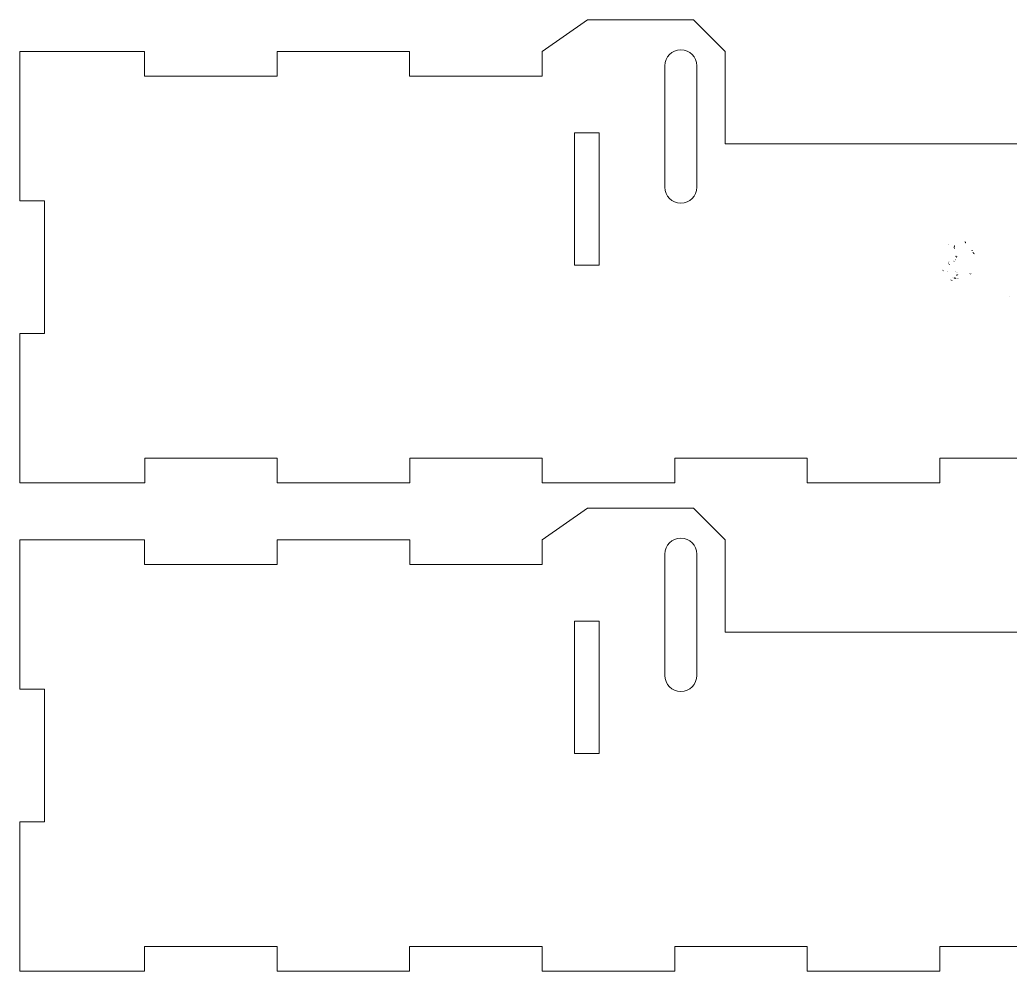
# Model space of a CAD drawing. Header units: inches. Extents: x -9.3 to 29, y -19 to 4.9.
# Drawn here: x -3.6 to 4.44, y -2.86 to 4.86 of the extents above; entities that cross this region are included whole.
import ezdxf

# ---------------------------------------------------------------- set-up
doc = ezdxf.new("R2010")
doc.units = ezdxf.units.IN
doc.header["$MEASUREMENT"] = 0
doc.layers.add('Layer 1', color=7, linetype='Continuous')
doc.layers.add('Layer 3', color=7, linetype='Continuous')

# ---------------------------------------------------------------- blocks, each defined once
blk = doc.blocks.new('block 94')
at = {"layer": 'Layer 3', "color": 7, "lineweight": 5, "true_color": 0xffffff}
blk.add_lwpolyline([(8.1663, 0.444), (9.2413, 0.444), (9.2413, 0.644), (10.3163, 0.644), (10.3163, 0.444), (11.3913, 0.444), (11.3913, 0.644), (12.4034, 0.644), (12.4034, -0.5691), (12.2034, -0.5691), (12.2034, -1.6441), (12.4034, -1.6441), (12.4034, -2.856), (11.3903, -2.856), (11.3903, -2.656), (10.3153, -2.656), (10.3153, -2.856), (9.2403, -2.856), (9.2403, -2.656), (8.1653, -2.656), (8.1653, -2.856), (7.0903, -2.856), (7.0903, -2.656), (6.0153, -2.656), (6.0153, -2.856), (4.9403, -2.856), (4.9403, -2.656), (3.8653, -2.656), (3.8653, -2.856), (2.7903, -2.856), (2.7903, -2.656), (1.7153, -2.656), (1.7153, -2.856), (0.6403, -2.856), (0.6403, -2.656), (-0.4347, -2.656), (-0.4347, -2.856), (-1.5097, -2.856), (-1.5097, -2.656), (-2.5847, -2.656), (-2.5847, -2.856), (-3.5966, -2.856), (-3.5966, -1.6441), (-3.3966, -1.6441), (-3.3966, -0.5691), (-3.5966, -0.5691), (-3.5966, 0.644), (-2.5847, 0.644), (-2.5847, 0.444), (-1.5097, 0.444), (-1.5097, 0.644), (-0.4337, 0.644), (-0.4337, 0.444), (0.6403, 0.444), (0.6403, 0.644), (1.0086, 0.9009), (1.8689, 0.9009), (2.1258, 0.644), (2.1258, -0.106), (6.6809, -0.106), (6.6809, 0.644), (6.9378, 0.9008), (7.7981, 0.9008), (8.1663, 0.644), (8.1663, 0.444)], dxfattribs=at)
blk = doc.blocks.new('block 95')
at = {"layer": 'Layer 3', "color": 7, "lineweight": 5, "true_color": 0xffffff}
blk.add_open_spline([(1.8955, -0.4565), (1.8955, -0.4565), (1.8955, 0.5278), (1.8955, 0.5278), (1.8955, 0.5995), (1.8373, 0.6577), (1.7656, 0.6577), (1.6938, 0.6577), (1.6357, 0.5995), (1.6357, 0.5278), (1.6357, 0.5278), (1.6357, -0.4565), (1.6357, -0.4565), (1.6357, -0.5282), (1.6938, -0.5864), (1.7656, -0.5864), (1.8373, -0.5864), (1.8955, -0.5282), (1.8955, -0.4565)], degree=3, knots=[0, 0, 0, 0, 1, 1, 1, 2, 2, 2, 3, 3, 3, 4, 4, 4, 5, 5, 5, 6, 6, 6, 6], dxfattribs=at)
blk = doc.blocks.new('block 96')
at = {"layer": 'Layer 3', "color": 7, "lineweight": 5, "true_color": 0xffffff}
blk.add_open_spline([(7.1711, -0.4565), (7.1711, -0.4565), (7.1711, 0.5278), (7.1711, 0.5278), (7.1711, 0.5995), (7.1129, 0.6577), (7.0412, 0.6577), (6.9694, 0.6577), (6.9113, 0.5995), (6.9113, 0.5278), (6.9113, 0.5278), (6.9113, -0.4565), (6.9113, -0.4565), (6.9113, -0.5282), (6.9694, -0.5864), (7.0412, -0.5864), (7.1129, -0.5864), (7.1711, -0.5282), (7.1711, -0.4565)], degree=3, knots=[0, 0, 0, 0, 1, 1, 1, 2, 2, 2, 3, 3, 3, 4, 4, 4, 5, 5, 5, 6, 6, 6, 6], dxfattribs=at)
blk = doc.blocks.new('block 97')
at = {"layer": 'Layer 3', "color": 7, "lineweight": 5, "true_color": 0xffffff}
blk.add_open_spline([(9.7688, -1.7092), (9.7688, -1.7092), (9.7688, -1.5108), (9.7688, -1.5108), (9.7947, -1.449), (9.8438, -1.3999), (9.9056, -1.374), (10.0359, -1.3192), (10.186, -1.3804), (10.2408, -1.5108), (10.2408, -1.5108), (10.2408, -1.7092), (10.2408, -1.7092), (10.2148, -1.7709), (10.1657, -1.82), (10.104, -1.846), (9.9736, -1.9008), (9.8235, -1.8395), (9.7688, -1.7092)], degree=3, knots=[0, 0, 0, 0, 1, 1, 1, 2, 2, 2, 3, 3, 3, 4, 4, 4, 5, 5, 5, 6, 6, 6, 6], dxfattribs=at)
blk = doc.blocks.new('block 93')
at = {"layer": 'Layer 3'}
for name in ['block 94', 'block 95', 'block 96', 'block 97']:
    blk.add_blockref(name, (0, 0), dxfattribs=at)
blk = doc.blocks.new('block 92')
at = {"layer": 'Layer 3'}
blk.add_blockref('block 93', (0, 0), dxfattribs=at)
blk = doc.blocks.new('block 99')
at = {"layer": 'Layer 3', "color": 7, "lineweight": 5, "true_color": 0xffffff}
for points in [[(1.1034, -1.0903), (1.1034, -0.0153), (0.9034, -0.0153), (0.9034, -1.0903), (1.1034, -1.0903)], [(7.9034, -1.1022), (7.9034, -0.0272), (7.7034, -0.0272), (7.7034, -1.1022), (7.9034, -1.1022)]]:
    blk.add_lwpolyline(points, dxfattribs=at)
blk = doc.blocks.new('block 91')
at = {"layer": 'Layer 3'}
for name in ['block 92', 'block 99']:
    blk.add_blockref(name, (0, 0), dxfattribs=at)
blk = doc.blocks.new('block 109')
at = {"layer": 'Layer 3', "color": 7, "lineweight": 5, "true_color": 0xffffff}
blk.add_lwpolyline([(3.8659, 1.3056), (4.9409, 1.3056)], dxfattribs=at)
blk = doc.blocks.new('block 110')
at = {"layer": 'Layer 3', "color": 7, "lineweight": 5, "true_color": 0xffffff}
blk.add_lwpolyline([(3.8659, 1.1056), (3.8659, 1.3056)], dxfattribs=at)
blk = doc.blocks.new('block 111')
at = {"layer": 'Layer 3', "color": 7, "lineweight": 5, "true_color": 0xffffff}
blk.add_lwpolyline([(2.7909, 1.1056), (3.8659, 1.1056)], dxfattribs=at)
blk = doc.blocks.new('block 112')
at = {"layer": 'Layer 3', "color": 7, "lineweight": 5, "true_color": 0xffffff}
blk.add_lwpolyline([(2.7909, 1.3056), (2.7909, 1.1056)], dxfattribs=at)
blk = doc.blocks.new('block 113')
at = {"layer": 'Layer 3', "color": 7, "lineweight": 5, "true_color": 0xffffff}
blk.add_lwpolyline([(1.7159, 1.3056), (2.7909, 1.3056)], dxfattribs=at)
blk = doc.blocks.new('block 114')
at = {"layer": 'Layer 3', "color": 7, "lineweight": 5, "true_color": 0xffffff}
blk.add_lwpolyline([(1.7159, 1.1056), (1.7159, 1.3056)], dxfattribs=at)
blk = doc.blocks.new('block 115')
at = {"layer": 'Layer 3', "color": 7, "lineweight": 5, "true_color": 0xffffff}
blk.add_lwpolyline([(0.6409, 1.1056), (1.7159, 1.1056)], dxfattribs=at)
blk = doc.blocks.new('block 116')
at = {"layer": 'Layer 3', "color": 7, "lineweight": 5, "true_color": 0xffffff}
blk.add_lwpolyline([(1.8684, 4.8624), (1.0081, 4.8624)], dxfattribs=at)
blk = doc.blocks.new('block 138')
at = {"layer": 'Layer 3', "color": 7, "lineweight": 5, "true_color": 0xffffff}
blk.add_lwpolyline([(-1.5091, 1.3056), (-1.5091, 1.1056)], dxfattribs=at)
blk = doc.blocks.new('block 139')
at = {"layer": 'Layer 3', "color": 7, "lineweight": 5, "true_color": 0xffffff}
blk.add_lwpolyline([(-2.5841, 1.3056), (-1.5091, 1.3056)], dxfattribs=at)
blk = doc.blocks.new('block 140')
at = {"layer": 'Layer 3', "color": 7, "lineweight": 5, "true_color": 0xffffff}
blk.add_lwpolyline([(-2.5841, 1.1056), (-2.5841, 1.3056)], dxfattribs=at)
blk = doc.blocks.new('block 141')
at = {"layer": 'Layer 3', "color": 7, "lineweight": 5, "true_color": 0xffffff}
blk.add_lwpolyline([(-3.5972, 1.1056), (-2.5841, 1.1056)], dxfattribs=at)
blk = doc.blocks.new('block 142')
at = {"layer": 'Layer 3', "color": 7, "lineweight": 5, "true_color": 0xffffff}
blk.add_lwpolyline([(-3.5972, 2.3175), (-3.5972, 1.1056)], dxfattribs=at)
blk = doc.blocks.new('block 143')
at = {"layer": 'Layer 3', "color": 7, "lineweight": 5, "true_color": 0xffffff}
blk.add_lwpolyline([(-3.3972, 2.3175), (-3.5972, 2.3175)], dxfattribs=at)
blk = doc.blocks.new('block 144')
at = {"layer": 'Layer 3', "color": 7, "lineweight": 5, "true_color": 0xffffff}
blk.add_lwpolyline([(-3.3972, 3.3925), (-3.3972, 2.3175)], dxfattribs=at)
blk = doc.blocks.new('block 145')
at = {"layer": 'Layer 3', "color": 7, "lineweight": 5, "true_color": 0xffffff}
blk.add_lwpolyline([(-3.5972, 3.3925), (-3.3972, 3.3925)], dxfattribs=at)
blk = doc.blocks.new('block 146')
at = {"layer": 'Layer 3', "color": 7, "lineweight": 5, "true_color": 0xffffff}
blk.add_lwpolyline([(-3.5972, 4.6056), (-3.5972, 3.3925)], dxfattribs=at)
blk = doc.blocks.new('block 147')
at = {"layer": 'Layer 3', "color": 7, "lineweight": 5, "true_color": 0xffffff}
blk.add_lwpolyline([(-2.5851, 4.6056), (-3.5972, 4.6056)], dxfattribs=at)
blk = doc.blocks.new('block 148')
at = {"layer": 'Layer 3', "color": 7, "lineweight": 5, "true_color": 0xffffff}
blk.add_lwpolyline([(-2.5851, 4.4056), (-2.5851, 4.6056)], dxfattribs=at)
blk = doc.blocks.new('block 149')
at = {"layer": 'Layer 3', "color": 7, "lineweight": 5, "true_color": 0xffffff}
blk.add_lwpolyline([(-1.5101, 4.4056), (-2.5851, 4.4056)], dxfattribs=at)
blk = doc.blocks.new('block 150')
at = {"layer": 'Layer 3', "color": 7, "lineweight": 5, "true_color": 0xffffff}
blk.add_lwpolyline([(-1.5101, 4.6056), (-1.5101, 4.4056)], dxfattribs=at)
blk = doc.blocks.new('block 151')
at = {"layer": 'Layer 3', "color": 7, "lineweight": 5, "true_color": 0xffffff}
blk.add_lwpolyline([(-0.4351, 4.6056), (-1.5101, 4.6056)], dxfattribs=at)
blk = doc.blocks.new('block 152')
at = {"layer": 'Layer 3', "color": 7, "lineweight": 5, "true_color": 0xffffff}
blk.add_lwpolyline([(0.6409, 1.3056), (0.6409, 1.1056)], dxfattribs=at)
blk = doc.blocks.new('block 153')
at = {"layer": 'Layer 3', "color": 7, "lineweight": 5, "true_color": 0xffffff}
blk.add_lwpolyline([(-0.4341, 1.3056), (0.6409, 1.3056)], dxfattribs=at)
blk = doc.blocks.new('block 154')
at = {"layer": 'Layer 3', "color": 7, "lineweight": 5, "true_color": 0xffffff}
blk.add_lwpolyline([(-0.4341, 1.1056), (-0.4341, 1.3056)], dxfattribs=at)
blk = doc.blocks.new('block 155')
at = {"layer": 'Layer 3', "color": 7, "lineweight": 5, "true_color": 0xffffff}
blk.add_lwpolyline([(-1.5091, 1.1056), (-0.4341, 1.1056)], dxfattribs=at)
blk = doc.blocks.new('block 156')
at = {"layer": 'Layer 3', "color": 7, "lineweight": 5, "true_color": 0xffffff}
blk.add_lwpolyline([(1.0081, 4.8624), (0.6399, 4.6056)], dxfattribs=at)
blk = doc.blocks.new('block 157')
at = {"layer": 'Layer 3', "color": 7, "lineweight": 5, "true_color": 0xffffff}
blk.add_lwpolyline([(-0.4351, 4.4056), (-0.4351, 4.6056)], dxfattribs=at)
blk = doc.blocks.new('block 158')
at = {"layer": 'Layer 3', "color": 7, "lineweight": 5, "true_color": 0xffffff}
blk.add_lwpolyline([(0.6399, 4.4056), (-0.4351, 4.4056)], dxfattribs=at)
blk = doc.blocks.new('block 159')
at = {"layer": 'Layer 3', "color": 7, "lineweight": 5, "true_color": 0xffffff}
blk.add_lwpolyline([(0.6399, 4.6056), (0.6399, 4.4056)], dxfattribs=at)
blk = doc.blocks.new('block 161')
at = {"layer": 'Layer 3', "color": 7, "lineweight": 5, "true_color": 0xffffff}
blk.add_lwpolyline([(2.1253, 4.6056), (1.8684, 4.8624)], dxfattribs=at)
blk = doc.blocks.new('block 163')
at = {"layer": 'Layer 3', "color": 7, "lineweight": 5, "true_color": 0xffffff}
blk.add_lwpolyline([(1.895, 3.5051), (1.895, 4.4894)], dxfattribs=at)
blk = doc.blocks.new('block 165')
at = {"layer": 'Layer 3', "color": 7, "lineweight": 5, "true_color": 0xffffff}
blk.add_lwpolyline([(2.1253, 3.8556), (6.6804, 3.8556)], dxfattribs=at)
blk = doc.blocks.new('block 166')
at = {"layer": 'Layer 3', "color": 7, "lineweight": 5, "true_color": 0xffffff}
blk.add_lwpolyline([(2.1253, 4.6056), (2.1253, 3.8556)], dxfattribs=at)
blk = doc.blocks.new('block 168')
at = {"layer": 'Layer 3', "color": 7, "lineweight": 5, "true_color": 0xffffff}
blk.add_lwpolyline([(1.6351, 4.4894), (1.6351, 3.5051)], dxfattribs=at)
blk = doc.blocks.new('block 170')
at = {"layer": 'Layer 3', "color": 7, "lineweight": 5, "true_color": 0xffffff}
blk.add_open_spline([(1.6351, 3.5051), (1.6351, 3.4334), (1.6933, 3.3752), (1.765, 3.3752), (1.8368, 3.3752), (1.895, 3.4334), (1.895, 3.5051)], degree=3, knots=[0, 0, 0, 0, 1, 1, 1, 2, 2, 2, 2], dxfattribs=at)
blk = doc.blocks.new('block 172')
at = {"layer": 'Layer 3', "color": 7, "lineweight": 5, "true_color": 0xffffff}
blk.add_open_spline([(1.895, 4.4894), (1.895, 4.5611), (1.8368, 4.6193), (1.765, 4.6193), (1.6933, 4.6193), (1.6351, 4.5611), (1.6351, 4.4894)], degree=3, knots=[0, 0, 0, 0, 1, 1, 1, 2, 2, 2, 2], dxfattribs=at)
blk = doc.blocks.new('block 101')
at = {"layer": 'Layer 3'}
for name in ['block 156', 'block 116', 'block 161', 'block 146', 'block 147', 'block 148', 'block 150', 'block 151', 'block 157', 'block 159', 'block 172', 'block 166', 'block 168', 'block 163', 'block 149', 'block 158', 'block 165', 'block 170', 'block 145', 'block 144', 'block 142', 'block 143', 'block 139', 'block 140', 'block 138', 'block 153', 'block 154', 'block 152', 'block 113', 'block 114', 'block 112', 'block 109', 'block 110', 'block 141', 'block 155', 'block 115', 'block 111']:
    blk.add_blockref(name, (0, 0), dxfattribs=at)
blk = doc.blocks.new('block 174')
at = {"layer": 'Layer 3', "color": 7, "lineweight": 5, "true_color": 0xffffff}
for points in [[(1.1023, 2.8713), (1.1023, 3.9463), (0.9023, 3.9463), (0.9023, 2.8713), (1.1023, 2.8713)], [(7.9023, 2.8594), (7.9023, 3.9344), (7.7023, 3.9344), (7.7023, 2.8594), (7.9023, 2.8594)]]:
    blk.add_lwpolyline(points, dxfattribs=at)
blk = doc.blocks.new('block 100')
at = {"layer": 'Layer 3'}
for name in ['block 101', 'block 174']:
    blk.add_blockref(name, (0, 0), dxfattribs=at)

msp = doc.modelspace()

# ---------------------------------------------------------------- hatches: boundary and pattern name
at = {"layer": 'Layer 1', "true_color": 0xffffff}
h = msp.add_hatch(color=7, dxfattribs=at)
h.dxf.hatch_style = 2
edge = h.paths.add_edge_path()
edge.add_spline(control_points=[(4.066, 3.0655), (4.0663, 3.0655), (4.0667, 3.0656), (4.0667, 3.0655), (4.0672, 3.0648), (4.0676, 3.0641), (4.0683, 3.063), (4.0688, 3.063), (4.0696, 3.063), (4.0703, 3.0629), (4.0711, 3.0627), (4.0719, 3.0624), (4.0726, 3.0622), (4.0737, 3.0631), (4.0748, 3.0639), (4.0763, 3.0651), (4.0777, 3.0603), (4.0801, 3.0564), (4.0798, 3.0516), (4.0784, 3.0494), (4.0763, 3.0496), (4.0742, 3.05), (4.0725, 3.0504), (4.0712, 3.0515), (4.071, 3.0535), (4.0709, 3.0543), (4.0705, 3.0552), (4.0699, 3.0557), (4.0673, 3.0578), (4.0668, 3.061), (4.0655, 3.0639), (4.0654, 3.0643), (4.0658, 3.065), (4.066, 3.0655)], knot_values=[0, 0, 0, 0, 1, 1, 1, 2, 2, 2, 3, 3, 3, 4, 4, 4, 5, 5, 5, 6, 6, 6, 7, 7, 7, 8, 8, 8, 9, 9, 9, 10, 10, 10, 11, 11, 11, 11], degree=3, periodic=0)
h = msp.add_hatch(color=7, dxfattribs=at)
h.dxf.hatch_style = 2
edge = h.paths.add_edge_path()
edge.add_spline(control_points=[(3.9345, 3.033), (3.9345, 3.0331), (3.9346, 3.0333), (3.9347, 3.0334), (3.9346, 3.0333), (3.9345, 3.0332), (3.9343, 3.0331), (3.9343, 3.0331), (3.9345, 3.033), (3.9345, 3.033)], knot_values=[0, 0, 0, 0, 1, 1, 1, 2, 2, 2, 3, 3, 3, 3], degree=3, periodic=0)
h = msp.add_hatch(color=7, dxfattribs=at)
h.dxf.hatch_style = 2
edge = h.paths.add_edge_path()
edge.add_spline(control_points=[(3.9345, 3.0382), (3.9349, 3.0387), (3.9352, 3.0393), (3.9357, 3.0396), (3.9371, 3.0406), (3.9384, 3.0415), (3.94, 3.0426), (3.9406, 3.0418), (3.9412, 3.0412), (3.9414, 3.0404), (3.9417, 3.0397), (3.9417, 3.0389), (3.9418, 3.0376), (3.9406, 3.0376), (3.9396, 3.0375), (3.9387, 3.0376), (3.9372, 3.0377), (3.9358, 3.0381), (3.9344, 3.0383), (3.9344, 3.0383), (3.9345, 3.0382), (3.9345, 3.0382)], knot_values=[0, 0, 0, 0, 1, 1, 1, 2, 2, 2, 3, 3, 3, 4, 4, 4, 5, 5, 5, 6, 6, 6, 7, 7, 7, 7], degree=3, periodic=0)
h = msp.add_hatch(color=7, dxfattribs=at)
h.dxf.hatch_style = 2
edge = h.paths.add_edge_path()
edge.add_spline(control_points=[(3.9582, 3.0479), (3.9576, 3.0479), (3.957, 3.0478), (3.9565, 3.048), (3.9562, 3.048), (3.9561, 3.0486), (3.956, 3.049), (3.9565, 3.0491), (3.9571, 3.0492), (3.9577, 3.0492), (3.9578, 3.0492), (3.958, 3.0485), (3.9582, 3.0479)], knot_values=[0, 0, 0, 0, 1, 1, 1, 2, 2, 2, 3, 3, 3, 4, 4, 4, 4], degree=3, periodic=0)
h = msp.add_hatch(color=7, dxfattribs=at)
h.dxf.hatch_style = 2
edge = h.paths.add_edge_path()
edge.add_spline(control_points=[(3.9857, 3.0024), (3.9842, 3.0031), (3.9827, 3.0039), (3.9813, 3.0046), (3.9803, 3.0088), (3.9793, 3.0128), (3.9783, 3.0169), (3.9793, 3.0203), (3.9803, 3.0237), (3.9816, 3.028), (3.9836, 3.0299), (3.9855, 3.0334), (3.9895, 3.0343), (3.9895, 3.0343), (3.9894, 3.0345), (3.9894, 3.0345), (3.9894, 3.0332), (3.9894, 3.0319), (3.9893, 3.0306), (3.9892, 3.0286), (3.989, 3.0265), (3.9888, 3.0242), (3.9875, 3.0203), (3.9861, 3.016), (3.9851, 3.0128), (3.9853, 3.0086), (3.9854, 3.0054), (3.9856, 3.0023), (3.9856, 3.0023), (3.9857, 3.0024), (3.9857, 3.0024)], knot_values=[0, 0, 0, 0, 1, 1, 1, 2, 2, 2, 3, 3, 3, 4, 4, 4, 5, 5, 5, 6, 6, 6, 7, 7, 7, 8, 8, 8, 9, 9, 9, 10, 10, 10, 10], degree=3, periodic=0)
h = msp.add_hatch(color=7, dxfattribs=at)
h.dxf.hatch_style = 2
edge = h.paths.add_edge_path()
edge.add_spline(control_points=[(3.9856, 3.0023), (3.986, 3.0018), (3.9865, 3.0014), (3.9869, 3.0009), (3.9869, 3.0009), (3.9871, 3.0011), (3.9871, 3.0011), (3.9866, 3.0015), (3.9862, 3.002), (3.9857, 3.0024), (3.9857, 3.0024), (3.9856, 3.0023), (3.9856, 3.0023)], knot_values=[0, 0, 0, 0, 1, 1, 1, 2, 2, 2, 3, 3, 3, 4, 4, 4, 4], degree=3, periodic=0)
h = msp.add_hatch(color=7, dxfattribs=at)
h.dxf.hatch_style = 2
edge = h.paths.add_edge_path()
edge.add_spline(control_points=[(3.9895, 3.0343), (3.9899, 3.0346), (3.9903, 3.0349), (3.9899, 3.0346), (3.9904, 3.0347), (3.9899, 3.0346), (3.9894, 3.0345), (3.9894, 3.0345), (3.9895, 3.0343), (3.9895, 3.0343)], knot_values=[0, 0, 0, 0, 1, 1, 1, 2, 2, 2, 3, 3, 3, 3], degree=3, periodic=0)
h = msp.add_hatch(color=7, dxfattribs=at)
h.dxf.hatch_style = 2
edge = h.paths.add_edge_path()
edge.add_spline(control_points=[(4.0396, 3.0421), (4.0395, 3.0421), (4.0394, 3.0422), (4.0392, 3.0422), (4.0393, 3.0421), (4.0394, 3.042), (4.0395, 3.0419), (4.0395, 3.0419), (4.0396, 3.0421), (4.0396, 3.0421)], knot_values=[0, 0, 0, 0, 1, 1, 1, 2, 2, 2, 3, 3, 3, 3], degree=3, periodic=0)
h = msp.add_hatch(color=7, dxfattribs=at)
h.dxf.hatch_style = 2
edge = h.paths.add_edge_path()
edge.add_spline(control_points=[(4.1355, 2.9889), (4.1336, 2.9877), (4.1321, 2.9867), (4.131, 2.986), (4.1269, 2.9868), (4.1234, 2.9875), (4.1198, 2.9883), (4.1197, 2.9888), (4.1197, 2.9894), (4.1196, 2.9903), (4.1227, 2.9916), (4.1258, 2.9929), (4.1291, 2.9943), (4.1314, 2.9931), (4.1337, 2.9922), (4.1355, 2.9889)], knot_values=[0, 0, 0, 0, 1, 1, 1, 2, 2, 2, 3, 3, 3, 4, 4, 4, 5, 5, 5, 5], degree=3, periodic=0)
h = msp.add_hatch(color=7, dxfattribs=at)
h.dxf.hatch_style = 2
edge = h.paths.add_edge_path()
edge.add_spline(control_points=[(4.1253, 3.0522), (4.1254, 3.0522), (4.1256, 3.0521), (4.1257, 3.0521), (4.1256, 3.0522), (4.1255, 3.0523), (4.1254, 3.0524), (4.1254, 3.0524), (4.1253, 3.0522), (4.1253, 3.0522)], knot_values=[0, 0, 0, 0, 1, 1, 1, 2, 2, 2, 3, 3, 3, 3], degree=3, periodic=0)
h = msp.add_hatch(color=7, dxfattribs=at)
h.dxf.hatch_style = 2
edge = h.paths.add_edge_path()
edge.add_spline(control_points=[(4.1443, 2.9602), (4.141, 2.9628), (4.138, 2.9651), (4.1352, 2.9676), (4.1331, 2.9694), (4.1326, 2.972), (4.1323, 2.9745), (4.1321, 2.9764), (4.1318, 2.9784), (4.1338, 2.98), (4.1351, 2.9794), (4.1364, 2.9787), (4.1377, 2.9782), (4.1388, 2.9777), (4.14, 2.9773), (4.1413, 2.9767), (4.1414, 2.9747), (4.1415, 2.9729), (4.1416, 2.9709), (4.1437, 2.9697), (4.1468, 2.97), (4.1479, 2.9666), (4.1475, 2.9645), (4.1475, 2.9619), (4.1443, 2.9602)], knot_values=[0, 0, 0, 0, 1, 1, 1, 2, 2, 2, 3, 3, 3, 4, 4, 4, 5, 5, 5, 6, 6, 6, 7, 7, 7, 8, 8, 8, 8], degree=3, periodic=0)
h = msp.add_hatch(color=7, dxfattribs=at)
h.dxf.hatch_style = 2
edge = h.paths.add_edge_path()
edge.add_spline(control_points=[(3.9011, 2.9153), (3.901, 2.9151), (3.901, 2.915), (3.9009, 2.9148), (3.901, 2.9149), (3.9011, 2.915), (3.9012, 2.9151), (3.9012, 2.9151), (3.9011, 2.9153), (3.9011, 2.9153)], knot_values=[0, 0, 0, 0, 1, 1, 1, 2, 2, 2, 3, 3, 3, 3], degree=3, periodic=0)
h = msp.add_hatch(color=7, dxfattribs=at)
h.dxf.hatch_style = 2
edge = h.paths.add_edge_path()
edge.add_spline(control_points=[(3.9463, 2.8753), (3.943, 2.8739), (3.9415, 2.8756), (3.9399, 2.877), (3.9365, 2.8799), (3.9352, 2.884), (3.9346, 2.8882), (3.9339, 2.8926), (3.9357, 2.8966), (3.9382, 2.9001), (3.9392, 2.9015), (3.9402, 2.9033), (3.9428, 2.903), (3.9426, 2.9022), (3.9427, 2.9015), (3.9424, 2.9011), (3.9414, 2.8999), (3.9403, 2.899), (3.9394, 2.8978), (3.9374, 2.8951), (3.9366, 2.8922), (3.9377, 2.8888), (3.9385, 2.8864), (3.9392, 2.884), (3.9417, 2.8821), (3.9438, 2.8818), (3.9463, 2.8816), (3.949, 2.8813), (3.9491, 2.8786), (3.9472, 2.8771), (3.9463, 2.8753)], knot_values=[0, 0, 0, 0, 1, 1, 1, 2, 2, 2, 3, 3, 3, 4, 4, 4, 5, 5, 5, 6, 6, 6, 7, 7, 7, 8, 8, 8, 9, 9, 9, 10, 10, 10, 10], degree=3, periodic=0)
h = msp.add_hatch(color=7, dxfattribs=at)
h.dxf.hatch_style = 2
edge = h.paths.add_edge_path()
edge.add_spline(control_points=[(3.9472, 2.9033), (3.9476, 2.9032), (3.9481, 2.9032), (3.9486, 2.9031), (3.9486, 2.903), (3.9486, 2.9029), (3.9486, 2.9028), (3.9481, 2.9029), (3.9476, 2.9029), (3.9471, 2.903), (3.9471, 2.9031), (3.9472, 2.9032), (3.9472, 2.9033)], knot_values=[0, 0, 0, 0, 1, 1, 1, 2, 2, 2, 3, 3, 3, 4, 4, 4, 4], degree=3, periodic=0)
h = msp.add_hatch(color=7, dxfattribs=at)
h.dxf.hatch_style = 2
edge = h.paths.add_edge_path()
edge.add_spline(control_points=[(3.9856, 2.8981), (3.9836, 2.8973), (3.982, 2.8968), (3.9808, 2.8963), (3.9787, 2.8968), (3.9772, 2.8974), (3.977, 2.8998), (3.9787, 2.901), (3.9804, 2.9022), (3.9821, 2.9034), (3.9848, 2.9028), (3.9852, 2.9009), (3.9856, 2.8981)], knot_values=[0, 0, 0, 0, 1, 1, 1, 2, 2, 2, 3, 3, 3, 4, 4, 4, 4], degree=3, periodic=0)
h = msp.add_hatch(color=7, dxfattribs=at)
h.dxf.hatch_style = 2
edge = h.paths.add_edge_path()
edge.add_spline(control_points=[(3.9819, 2.9108), (3.9803, 2.9093), (3.9795, 2.9087), (3.9786, 2.9078), (3.9781, 2.9086), (3.9776, 2.9092), (3.9777, 2.9096), (3.9782, 2.911), (3.9793, 2.9112), (3.9819, 2.9108)], knot_values=[0, 0, 0, 0, 1, 1, 1, 2, 2, 2, 3, 3, 3, 3], degree=3, periodic=0)
h = msp.add_hatch(color=7, dxfattribs=at)
h.dxf.hatch_style = 2
edge = h.paths.add_edge_path()
edge.add_spline(control_points=[(3.9942, 2.9216), (3.996, 2.9197), (3.9966, 2.9191), (3.9973, 2.9183), (3.9961, 2.9164), (3.9951, 2.9148), (3.9942, 2.9133), (3.9921, 2.9126), (3.9904, 2.9113), (3.9879, 2.9118), (3.9882, 2.9161), (3.9927, 2.9169), (3.9942, 2.9216)], knot_values=[0, 0, 0, 0, 1, 1, 1, 2, 2, 2, 3, 3, 3, 4, 4, 4, 4], degree=3, periodic=0)
h = msp.add_hatch(color=7, dxfattribs=at)
h.dxf.hatch_style = 2
edge = h.paths.add_edge_path()
edge.add_spline(control_points=[(4.002, 2.9426), (4.0055, 2.9429), (4.0044, 2.9462), (4.0062, 2.9474), (4.0076, 2.9477), (4.0082, 2.9467), (4.0083, 2.9457), (4.0086, 2.9445), (4.0084, 2.9432), (4.0084, 2.9421), (4.0065, 2.9408), (4.0048, 2.9396), (4.0029, 2.9382), (4.004, 2.9373), (4.0047, 2.9366), (4.0054, 2.936), (4.0054, 2.9358), (4.0054, 2.9355), (4.0054, 2.9354), (4.0053, 2.9352), (4.0052, 2.9349), (4.005, 2.9349), (4.0018, 2.9341), (4.0013, 2.9295), (3.9974, 2.9295), (3.9963, 2.9317), (3.9997, 2.932), (3.9989, 2.9339), (3.9979, 2.9374), (3.9943, 2.9378), (3.9917, 2.9395), (3.9915, 2.9404), (3.9913, 2.9412), (3.991, 2.9422), (3.992, 2.9432), (3.9932, 2.9442), (3.994, 2.9453), (3.9947, 2.9463), (3.9949, 2.9476), (3.9954, 2.9492), (3.9963, 2.9485), (3.9971, 2.9481), (3.9975, 2.9474), (3.9991, 2.9444), (3.999, 2.9443), (4.002, 2.9426)], knot_values=[0, 0, 0, 0, 1, 1, 1, 2, 2, 2, 3, 3, 3, 4, 4, 4, 5, 5, 5, 6, 6, 6, 7, 7, 7, 8, 8, 8, 9, 9, 9, 10, 10, 10, 11, 11, 11, 12, 12, 12, 13, 13, 13, 14, 14, 14, 15, 15, 15, 15], degree=3, periodic=0)
h = msp.add_hatch(color=7, dxfattribs=at)
h.dxf.hatch_style = 2
edge = h.paths.add_edge_path()
edge.add_spline(control_points=[(4.0003, 2.9477), (4.0003, 2.9493), (4.0003, 2.9503), (4.0003, 2.9513), (4.0024, 2.9508), (4.0027, 2.9495), (4.0025, 2.9477), (4.0019, 2.9477), (4.0013, 2.9477), (4.0003, 2.9477)], knot_values=[0, 0, 0, 0, 1, 1, 1, 2, 2, 2, 3, 3, 3, 3], degree=3, periodic=0)
h = msp.add_hatch(color=7, dxfattribs=at)
h.dxf.hatch_style = 2
edge = h.paths.add_edge_path()
edge.add_spline(control_points=[(3.8889, 2.8275), (3.8884, 2.83), (3.8882, 2.8324), (3.8894, 2.8345), (3.8915, 2.8351), (3.8922, 2.8339), (3.8927, 2.8328), (3.8933, 2.8316), (3.8935, 2.8301), (3.8941, 2.8277), (3.8948, 2.8273), (3.8962, 2.8264), (3.8981, 2.8252), (3.8964, 2.8238), (3.8954, 2.8229), (3.8946, 2.8223), (3.8914, 2.8231), (3.8902, 2.8253), (3.8889, 2.8275)], knot_values=[0, 0, 0, 0, 1, 1, 1, 2, 2, 2, 3, 3, 3, 4, 4, 4, 5, 5, 5, 6, 6, 6, 6], degree=3, periodic=0)
h = msp.add_hatch(color=7, dxfattribs=at)
h.dxf.hatch_style = 2
edge = h.paths.add_edge_path()
edge.add_spline(control_points=[(3.9092, 2.8439), (3.9089, 2.8439), (3.9088, 2.8438), (3.9086, 2.8438), (3.9086, 2.8439), (3.9086, 2.844), (3.9085, 2.8442), (3.9087, 2.8441), (3.9089, 2.844), (3.9092, 2.8439)], knot_values=[0, 0, 0, 0, 1, 1, 1, 2, 2, 2, 3, 3, 3, 3], degree=3, periodic=0)
h = msp.add_hatch(color=7, dxfattribs=at)
h.dxf.hatch_style = 2
edge = h.paths.add_edge_path()
edge.add_spline(control_points=[(3.9243, 2.8152), (3.9258, 2.8177), (3.9278, 2.8195), (3.931, 2.8189), (3.9315, 2.8188), (3.9319, 2.8183), (3.9329, 2.8177), (3.9298, 2.816), (3.927, 2.8156), (3.9241, 2.8153), (3.9241, 2.8153), (3.9243, 2.8152), (3.9243, 2.8152)], knot_values=[0, 0, 0, 0, 1, 1, 1, 2, 2, 2, 3, 3, 3, 4, 4, 4, 4], degree=3, periodic=0)
h = msp.add_hatch(color=7, dxfattribs=at)
h.dxf.hatch_style = 2
edge = h.paths.add_edge_path()
edge.add_spline(control_points=[(3.9941, 2.8198), (3.9934, 2.8224), (3.9945, 2.8236), (3.9968, 2.8247), (3.9971, 2.8229), (3.9973, 2.8213), (3.9977, 2.8192), (3.9961, 2.8195), (3.995, 2.8196), (3.9941, 2.8198)], knot_values=[0, 0, 0, 0, 1, 1, 1, 2, 2, 2, 3, 3, 3, 3], degree=3, periodic=0)
h = msp.add_hatch(color=7, dxfattribs=at)
h.dxf.hatch_style = 2
edge = h.paths.add_edge_path()
edge.add_spline(control_points=[(3.9966, 2.8412), (3.9977, 2.841), (3.998, 2.8404), (3.9974, 2.8395), (3.9973, 2.8394), (3.997, 2.8392), (3.9969, 2.8393), (3.9958, 2.8398), (3.996, 2.8404), (3.9966, 2.8412)], knot_values=[0, 0, 0, 0, 1, 1, 1, 2, 2, 2, 3, 3, 3, 3], degree=3, periodic=0)
h = msp.add_hatch(color=7, dxfattribs=at)
h.dxf.hatch_style = 2
edge = h.paths.add_edge_path()
edge.add_spline(control_points=[(3.9997, 2.8145), (4, 2.8138), (4.0004, 2.8131), (4.0008, 2.8123), (3.9999, 2.812), (3.9993, 2.8118), (3.9988, 2.8116), (3.9977, 2.8128), (3.9985, 2.8136), (3.9997, 2.8145)], knot_values=[0, 0, 0, 0, 1, 1, 1, 2, 2, 2, 3, 3, 3, 3], degree=3, periodic=0)
h = msp.add_hatch(color=7, dxfattribs=at)
h.dxf.hatch_style = 2
edge = h.paths.add_edge_path()
edge.add_spline(control_points=[(4.0018, 2.8822), (4.0011, 2.8832), (4.0004, 2.8841), (3.9996, 2.8852), (4.0018, 2.8853), (4.002, 2.8839), (4.0018, 2.8822)], knot_values=[0, 0, 0, 0, 1, 1, 1, 2, 2, 2, 2], degree=3, periodic=0)
h = msp.add_hatch(color=7, dxfattribs=at)
h.dxf.hatch_style = 2
edge = h.paths.add_edge_path()
edge.add_spline(control_points=[(3.9514, 2.7568), (3.949, 2.7561), (3.9479, 2.7574), (3.9469, 2.7593), (3.9487, 2.7602), (3.9503, 2.761), (3.9521, 2.762), (3.9535, 2.7598), (3.9523, 2.7584), (3.9514, 2.7568)], knot_values=[0, 0, 0, 0, 1, 1, 1, 2, 2, 2, 3, 3, 3, 3], degree=3, periodic=0)
h = msp.add_hatch(color=7, dxfattribs=at)
h.dxf.hatch_style = 2
edge = h.paths.add_edge_path()
edge.add_spline(control_points=[(3.9539, 2.7508), (3.9543, 2.7519), (3.9547, 2.7528), (3.9551, 2.7538), (3.9558, 2.7539), (3.9566, 2.7541), (3.957, 2.7539), (3.9604, 2.7519), (3.9644, 2.7511), (3.9675, 2.7484), (3.9685, 2.7474), (3.97, 2.7469), (3.9715, 2.746), (3.9712, 2.745), (3.9709, 2.744), (3.9706, 2.7432), (3.9699, 2.7432), (3.9694, 2.7431), (3.9691, 2.7432), (3.966, 2.7445), (3.963, 2.746), (3.9598, 2.7472), (3.9579, 2.748), (3.9558, 2.7484), (3.9539, 2.7508)], knot_values=[0, 0, 0, 0, 1, 1, 1, 2, 2, 2, 3, 3, 3, 4, 4, 4, 5, 5, 5, 6, 6, 6, 7, 7, 7, 8, 8, 8, 8], degree=3, periodic=0)
h = msp.add_hatch(color=7, dxfattribs=at)
h.dxf.hatch_style = 2
edge = h.paths.add_edge_path()
edge.add_spline(control_points=[(3.9711, 2.7692), (3.9724, 2.7699), (3.9735, 2.7704), (3.9745, 2.771), (3.9769, 2.7687), (3.9769, 2.7687), (3.9745, 2.7645), (3.9725, 2.7654), (3.9715, 2.7669), (3.9711, 2.7692)], knot_values=[0, 0, 0, 0, 1, 1, 1, 2, 2, 2, 3, 3, 3, 3], degree=3, periodic=0)
h = msp.add_hatch(color=7, dxfattribs=at)
h.dxf.hatch_style = 2
edge = h.paths.add_edge_path()
edge.add_spline(control_points=[(3.9762, 2.741), (3.9778, 2.7412), (3.9791, 2.7408), (3.9795, 2.739), (3.9771, 2.7389), (3.9771, 2.7389), (3.9762, 2.741)], knot_values=[0, 0, 0, 0, 1, 1, 1, 2, 2, 2, 2], degree=3, periodic=0)
h = msp.add_hatch(color=7, dxfattribs=at)
h.dxf.hatch_style = 2
edge = h.paths.add_edge_path()
edge.add_spline(control_points=[(3.9881, 2.7602), (3.9868, 2.7613), (3.9857, 2.7623), (3.9845, 2.7631), (3.9834, 2.7638), (3.9823, 2.7643), (3.9808, 2.7651), (3.9818, 2.7679), (3.9827, 2.7706), (3.9838, 2.7737), (3.9857, 2.7739), (3.9875, 2.774), (3.9888, 2.7741), (3.9934, 2.7718), (3.9942, 2.7663), (4.0002, 2.7659), (3.997, 2.7637), (3.995, 2.7622), (3.9925, 2.7605), (3.9913, 2.7604), (3.9897, 2.7603), (3.9881, 2.7602)], knot_values=[0, 0, 0, 0, 1, 1, 1, 2, 2, 2, 3, 3, 3, 4, 4, 4, 5, 5, 5, 6, 6, 6, 7, 7, 7, 7], degree=3, periodic=0)
h = msp.add_hatch(color=7, dxfattribs=at)
h.dxf.hatch_style = 2
edge = h.paths.add_edge_path()
edge.add_spline(control_points=[(4.0067, 2.797), (4.0074, 2.7958), (4.0081, 2.7948), (4.0089, 2.7935), (4.0101, 2.7946), (4.0107, 2.7952), (4.0113, 2.7957), (4.0119, 2.7962), (4.0126, 2.7966), (4.0133, 2.7971), (4.0153, 2.7957), (4.0154, 2.7938), (4.0159, 2.7917), (4.0143, 2.7918), (4.013, 2.7919), (4.0116, 2.792), (4.0088, 2.7913), (4.0077, 2.7888), (4.0063, 2.7869), (4.0031, 2.7867), (4.0001, 2.7865), (3.9969, 2.7864), (3.9989, 2.7898), (4.0009, 2.793), (4.0028, 2.7963), (4.0039, 2.7965), (4.0049, 2.7967), (4.0067, 2.797)], knot_values=[0, 0, 0, 0, 1, 1, 1, 2, 2, 2, 3, 3, 3, 4, 4, 4, 5, 5, 5, 6, 6, 6, 7, 7, 7, 8, 8, 8, 9, 9, 9, 9], degree=3, periodic=0)
h = msp.add_hatch(color=7, dxfattribs=at)
h.dxf.hatch_style = 2
edge = h.paths.add_edge_path()
edge.add_spline(control_points=[(3.9995, 2.7348), (4.0015, 2.7352), (4.0025, 2.7354), (4.0044, 2.7357), (4.0031, 2.7337), (4.0022, 2.733), (3.9995, 2.7348)], knot_values=[0, 0, 0, 0, 1, 1, 1, 2, 2, 2, 2], degree=3, periodic=0)
h = msp.add_hatch(color=7, dxfattribs=at)
h.dxf.hatch_style = 2
edge = h.paths.add_edge_path()
edge.add_spline(control_points=[(4.0006, 2.8041), (4.001, 2.8057), (4.0011, 2.8069), (4.0026, 2.8068), (4.0036, 2.8051), (4.0025, 2.8046), (4.0006, 2.8041)], knot_values=[0, 0, 0, 0, 1, 1, 1, 2, 2, 2, 2], degree=3, periodic=0)
h = msp.add_hatch(color=7, dxfattribs=at)
h.dxf.hatch_style = 2
edge = h.paths.add_edge_path()
edge.add_spline(control_points=[(4.0032, 2.7646), (4.0075, 2.7658), (4.009, 2.763), (4.0107, 2.7607), (4.0106, 2.7601), (4.0106, 2.7598), (4.0105, 2.7598), (4.0097, 2.7594), (4.009, 2.7592), (4.008, 2.7588), (4.0061, 2.7605), (4.0037, 2.7616), (4.0032, 2.7646)], knot_values=[0, 0, 0, 0, 1, 1, 1, 2, 2, 2, 3, 3, 3, 4, 4, 4, 4], degree=3, periodic=0)
h = msp.add_hatch(color=7, dxfattribs=at)
h.dxf.hatch_style = 2
edge = h.paths.add_edge_path()
edge.add_spline(control_points=[(4.0074, 2.8114), (4.0071, 2.8103), (4.0074, 2.8089), (4.0057, 2.8086), (4.0052, 2.8103), (4.0066, 2.8106), (4.0075, 2.8112), (4.0075, 2.8112), (4.0074, 2.8114), (4.0074, 2.8114)], knot_values=[0, 0, 0, 0, 1, 1, 1, 2, 2, 2, 3, 3, 3, 3], degree=3, periodic=0)
h = msp.add_hatch(color=7, dxfattribs=at)
h.dxf.hatch_style = 2
edge = h.paths.add_edge_path()
edge.add_spline(control_points=[(4.0081, 2.801), (4.0083, 2.8012), (4.0086, 2.8015), (4.0088, 2.8017), (4.009, 2.8015), (4.0092, 2.8012), (4.0094, 2.8009), (4.0094, 2.8008), (4.0091, 2.8005), (4.009, 2.8005), (4.0087, 2.8006), (4.0084, 2.8008), (4.0081, 2.801)], knot_values=[0, 0, 0, 0, 1, 1, 1, 2, 2, 2, 3, 3, 3, 4, 4, 4, 4], degree=3, periodic=0)
h = msp.add_hatch(color=7, dxfattribs=at)
h.dxf.hatch_style = 2
edge = h.paths.add_edge_path()
edge.add_spline(control_points=[(4.0127, 2.764), (4.0126, 2.764), (4.0125, 2.7641), (4.0123, 2.7642), (4.0124, 2.7641), (4.0125, 2.764), (4.0126, 2.7639), (4.0126, 2.7639), (4.0127, 2.764), (4.0127, 2.764)], knot_values=[0, 0, 0, 0, 1, 1, 1, 2, 2, 2, 3, 3, 3, 3], degree=3, periodic=0)
h = msp.add_hatch(color=7, dxfattribs=at)
h.dxf.hatch_style = 2
edge = h.paths.add_edge_path()
edge.add_spline(control_points=[(4.0126, 2.7639), (4.013, 2.7646), (4.0135, 2.7652), (4.0139, 2.766), (4.0144, 2.7666), (4.0147, 2.7673), (4.0152, 2.7682), (4.0163, 2.7656), (4.0163, 2.7656), (4.0156, 2.7622), (4.0151, 2.762), (4.0145, 2.7619), (4.0136, 2.7617), (4.0133, 2.7625), (4.013, 2.7632), (4.0127, 2.764), (4.0127, 2.764), (4.0126, 2.7639), (4.0126, 2.7639)], knot_values=[0, 0, 0, 0, 1, 1, 1, 2, 2, 2, 3, 3, 3, 4, 4, 4, 5, 5, 5, 6, 6, 6, 6], degree=3, periodic=0)
h = msp.add_hatch(color=7, dxfattribs=at)
h.dxf.hatch_style = 2
edge = h.paths.add_edge_path()
edge.add_spline(control_points=[(4.0997, 2.8028), (4.1071, 2.806), (4.1144, 2.8036), (4.1216, 2.8033), (4.1223, 2.8033), (4.1229, 2.8025), (4.1236, 2.8019), (4.1229, 2.8012), (4.1226, 2.8007), (4.1221, 2.8004), (4.1207, 2.7994), (4.1193, 2.7985), (4.1179, 2.7976), (4.1113, 2.7977), (4.1057, 2.8008), (4.0997, 2.8028)], knot_values=[0, 0, 0, 0, 1, 1, 1, 2, 2, 2, 3, 3, 3, 4, 4, 4, 5, 5, 5, 5], degree=3, periodic=0)
h = msp.add_hatch(color=7, dxfattribs=at)
h.dxf.hatch_style = 2
edge = h.paths.add_edge_path()
edge.add_spline(control_points=[(4.4304, 2.6214), (4.4308, 2.6203), (4.431, 2.6196), (4.4313, 2.619), (4.4306, 2.6186), (4.4302, 2.6182), (4.43, 2.6183), (4.4284, 2.6191), (4.4261, 2.6173), (4.4247, 2.6201), (4.4267, 2.6205), (4.4285, 2.6209), (4.4304, 2.6214)], knot_values=[0, 0, 0, 0, 1, 1, 1, 2, 2, 2, 3, 3, 3, 4, 4, 4, 4], degree=3, periodic=0)

# ---------------------------------------------------------------- block references
at = {"layer": 'Layer 3'}
for name in ['block 100', 'block 91']:
    msp.add_blockref(name, (0, 0), dxfattribs=at)

doc.saveas('drawing.dxf')
